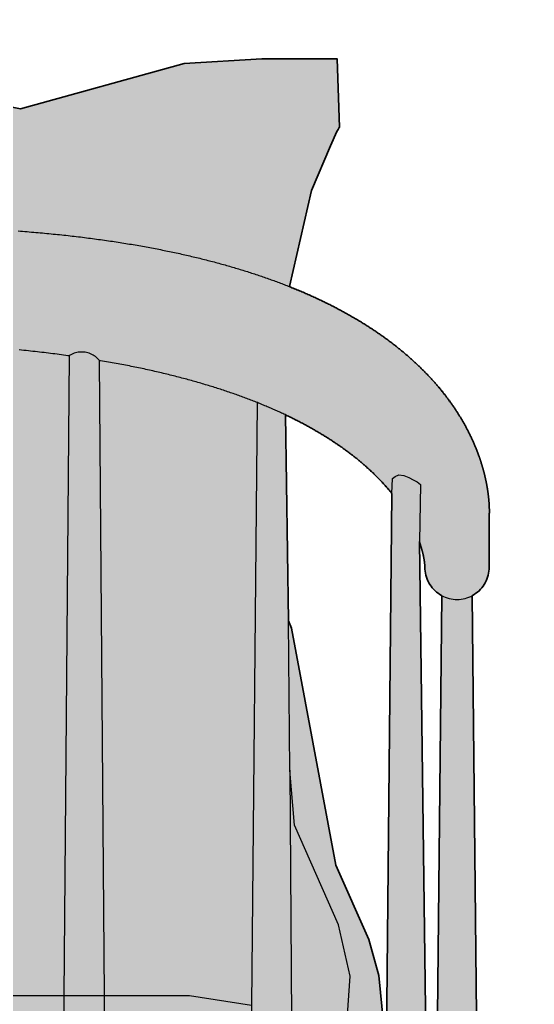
# Model space of a CAD drawing. Header units: millimetres. Extents: x 0 to 2215, y -1124 to 763.
# Drawn here: x 753.2 to 952.6, y -738 to -356.6 of the extents above; entities that cross this region are included whole.
import ezdxf

# ---------------------------------------------------------------- set-up
doc = ezdxf.new("R2010")
doc.units = ezdxf.units.MM
doc.layers.add('Blocks', color=7, linetype='Continuous')
doc.layers.add('Blocks$Fill', color=7, linetype='Continuous', true_color=0xffffff)
doc.layers.add('Blocks$Inner', color=7, linetype='Continuous', lineweight=25, true_color=0x007f00)
doc.layers.add('Blocks$Outline', color=7, linetype='Continuous', lineweight=35, true_color=0xff3f3f)

# ---------------------------------------------------------------- blocks, each defined once
blk = doc.blocks.new('Fly SC1 Sofa Back')
at = {"layer": 'Blocks$Fill'}
h = blk.add_hatch(color=256, dxfattribs=at)
h.paths.add_polyline_path([(877.12, 721.12), (876.15, 747.62), (846.97, 747.62), (816.94, 745.8), (753.54, 728.21), (698.24, 739.38), (617.11, 747.9), (541.28, 740.91), (516.28, 744.13), (460.7, 743.29), (440.45, 739.52), (418.11, 730.58), (396.04, 739.8), (372.58, 740.22), (334.88, 741.05), (276.64, 747.62), (222.76, 759.9), (162.08, 762.77), (161.24, 734.56), (172.79, 712.27), (176.02, 668.36), (170.34, 670.19), (150.59, 671.17), (130.65, 670.38), (130.1, 649.4), (134.81, 636.87), (134.5, 636.63), (131.02, 633.82), (128.03, 631.22), (125.22, 628.62), (122.59, 626.01), (120.14, 623.41), (117.85, 620.81), (115.72, 618.22), (113.75, 615.65), (111.93, 613.1), (110.26, 610.57), (108.72, 608.08), (107.31, 605.62), (106.03, 603.21), (104.87, 600.84), (103.73, 598.31), (102.73, 595.85), (101.84, 593.47), (101.01, 590.98), (100.3, 588.59), (99.67, 586.14), (99.15, 583.83), (98.75, 581.68), (98.42, 579.54), (98.17, 577.48), (98.01, 575.66), (97.92, 573.91), (97.89, 572.45), (97.91, 571.39), (97.94, 570.73), (97.94, 570.71), (97.94, 570.69), (97.95, 570.6), (97.95, 550.67), (97.97, 549.88), (98.05, 549.1), (98.17, 548.33), (98.34, 547.57), (98.56, 546.82), (98.82, 546.08), (99.13, 545.36), (99.49, 544.66), (99.89, 543.99), (100.33, 543.34), (100.81, 542.72), (101.33, 542.14), (101.88, 541.58), (102.47, 541.07), (103.08, 540.59), (103.73, 540.15), (104.41, 539.75), (104.49, 539.7), (101.44, 239.23), (80.51, 239.23), (80.48, 239.23), (80.5, 238.35), (80.53, 237.45), (80.6, 236.55), (80.69, 235.65), (80.8, 234.74), (80.94, 233.82), (81.12, 232.9), (81.32, 231.98), (81.54, 231.05), (81.8, 230.12), (82.09, 229.19), (82.41, 228.26), (82.76, 227.33), (83.13, 226.4), (83.54, 225.48), (83.98, 224.56), (84.45, 223.64), (84.95, 222.73), (85.49, 221.82), (86.05, 220.92), (86.64, 220.03), (87.27, 219.15), (87.92, 218.28), (88.61, 217.42), (89.32, 216.57), (90.06, 215.73), (90.83, 214.91), (92.45, 213.31), (93.3, 212.54), (94.18, 211.78), (95.08, 211.04), (96, 210.32), (96.95, 209.62), (97.92, 208.94), (98.91, 208.28), (99.91, 207.64), (100.94, 207.03), (101.99, 206.43), (103.05, 205.86), (104.12, 205.32), (105.21, 204.79), (106.31, 204.29), (107.43, 203.82), (108.55, 203.37), (109.68, 202.94), (110.82, 202.54), (111.97, 202.17), (113.12, 201.81), (114.28, 201.49), (115.44, 201.18), (116.6, 200.91), (117.76, 200.65), (118.93, 200.42), (120.09, 200.21), (121.25, 200.03), (122.4, 199.87), (123.55, 199.74), (124.7, 199.62), (125.84, 199.53), (126.97, 199.46), (128.09, 199.41), (129.21, 199.38), (130.31, 199.37), (157.7, 199.37), (169.5, 2.68), (169.52, 2.58), (169.53, 2.47), (169.55, 2.37), (169.57, 2.27), (169.6, 2.17), (169.63, 2.07), (169.66, 1.98), (169.7, 1.88), (169.74, 1.78), (169.78, 1.69), (169.83, 1.6), (169.88, 1.51), (169.93, 1.42), (169.99, 1.33), (170.04, 1.25), (170.11, 1.16), (170.17, 1.08), (170.24, 1), (170.31, 0.93), (170.38, 0.85), (170.45, 0.78), (170.53, 0.71), (170.61, 0.65), (170.69, 0.58), (170.77, 0.52), (170.86, 0.47), (170.95, 0.41), (171.04, 0.36), (171.13, 0.31), (171.22, 0.27), (171.32, 0.23), (171.41, 0.19), (171.51, 0.15), (171.61, 0.12), (171.71, 0.09), (171.81, 0.07), (171.91, 0.04), (172.01, 0.03), (172.11, 0.01), (172.21, 0), (172.32, -0.01), (172.42, -0.01), (172.52, -0.01), (172.63, -0.01), (172.73, 0), (182.62, 0), (190.89, 0), (192.52, 0), (192.62, -0.01), (192.72, -0.01), (192.83, -0.01), (192.93, -0.01), (193.03, 0), (193.13, 0.01), (193.24, 0.03), (193.34, 0.04), (193.44, 0.07), (193.54, 0.09), (193.64, 0.12), (193.74, 0.15), (193.83, 0.19), (193.93, 0.23), (194.02, 0.27), (194.12, 0.31), (194.21, 0.36), (194.3, 0.41), (194.39, 0.47), (194.47, 0.52), (194.56, 0.58), (194.64, 0.65), (194.72, 0.71), (194.79, 0.78), (194.87, 0.85), (194.94, 0.93), (195.01, 1), (195.08, 1.08), (195.14, 1.16), (195.2, 1.25), (195.26, 1.33), (195.32, 1.42), (195.37, 1.51), (195.42, 1.6), (195.46, 1.69), (195.51, 1.78), (195.55, 1.88), (195.58, 1.98), (195.62, 2.07), (195.65, 2.17), (195.67, 2.27), (195.69, 2.37), (195.71, 2.47), (195.73, 2.58), (195.74, 2.68), (195.75, 2.78), (195.75, 2.88), (207.54, 199.37), (230.2, 199.37), (241.99, 2.78), (242, 2.68), (242.01, 2.58), (242.03, 2.47), (242.04, 2.37), (242.07, 2.27), (242.09, 2.17), (242.12, 2.07), (242.16, 1.98), (242.19, 1.88), (242.23, 1.78), (242.28, 1.69), (242.32, 1.6), (242.37, 1.51), (242.42, 1.42), (242.48, 1.33), (242.54, 1.25), (242.6, 1.16), (242.66, 1.08), (242.73, 1), (242.8, 0.93), (242.87, 0.85), (242.95, 0.78), (243.02, 0.71), (243.1, 0.65), (243.18, 0.58), (243.27, 0.52), (243.35, 0.47), (243.44, 0.41), (243.53, 0.36), (243.62, 0.31), (243.71, 0.27), (243.81, 0.23), (243.9, 0.19), (244, 0.15), (244.1, 0.12), (244.2, 0.09), (244.3, 0.07), (244.4, 0.04), (244.5, 0.03), (244.6, 0.01), (244.71, 0), (244.81, -0.01), (244.91, -0.01), (245.02, -0.01), (245.12, -0.01), (245.22, 0), (255.12, 0), (263.38, 0), (265.01, 0), (265.11, -0.01), (265.22, -0.01), (265.32, -0.01), (265.42, -0.01), (265.52, 0), (265.63, 0.01), (265.73, 0.03), (265.83, 0.04), (265.93, 0.07), (266.03, 0.09), (266.13, 0.12), (266.23, 0.15), (266.33, 0.19), (266.42, 0.23), (266.52, 0.27), (266.61, 0.31), (266.7, 0.36), (266.79, 0.41), (266.88, 0.47), (266.96, 0.52), (267.05, 0.58), (267.13, 0.65), (267.21, 0.71), (267.29, 0.78), (267.36, 0.85), (267.43, 0.93), (267.5, 1), (267.57, 1.08), (267.63, 1.16), (267.7, 1.25), (267.75, 1.33), (267.81, 1.42), (267.86, 1.51), (267.91, 1.6), (267.96, 1.69), (268, 1.78), (268.04, 1.88), (268.08, 1.98), (268.11, 2.07), (268.14, 2.17), (268.16, 2.27), (268.19, 2.37), (268.21, 2.47), (268.22, 2.58), (268.23, 2.68), (268.24, 2.78), (280.04, 199.37), (752.99, 199.37), (764.79, 2.68), (764.8, 2.58), (764.82, 2.47), (764.84, 2.37), (764.86, 2.27), (764.89, 2.17), (764.92, 2.07), (764.95, 1.98), (764.99, 1.88), (765.03, 1.78), (765.07, 1.69), (765.11, 1.6), (765.16, 1.51), (765.22, 1.42), (765.27, 1.33), (765.33, 1.25), (765.39, 1.16), (765.46, 1.08), (765.52, 1), (765.59, 0.93), (765.66, 0.85), (765.74, 0.78), (765.82, 0.71), (765.89, 0.65), (765.98, 0.58), (766.06, 0.52), (766.15, 0.47), (766.23, 0.41), (766.32, 0.36), (766.41, 0.31), (766.51, 0.27), (766.6, 0.23), (766.7, 0.19), (766.79, 0.15), (766.89, 0.12), (766.99, 0.09), (767.09, 0.07), (767.19, 0.04), (767.3, 0.03), (767.4, 0.01), (767.5, 0), (767.6, -0.01), (767.71, -0.01), (767.81, -0.01), (767.91, -0.01), (768.02, 0), (777.91, 0), (786.17, 0), (787.8, 0), (787.91, -0.01), (788.01, -0.01), (788.11, -0.01), (788.22, -0.01), (788.32, 0), (788.42, 0.01), (788.52, 0.03), (788.62, 0.04), (788.73, 0.07), (788.83, 0.09), (788.92, 0.12), (789.02, 0.15), (789.12, 0.19), (789.22, 0.23), (789.31, 0.27), (789.4, 0.31), (789.49, 0.36), (789.58, 0.41), (789.67, 0.47), (789.76, 0.52), (789.84, 0.58), (789.92, 0.65), (790, 0.71), (790.08, 0.78), (790.15, 0.85), (790.23, 0.93), (790.3, 1), (790.36, 1.08), (790.43, 1.16), (790.49, 1.25), (790.55, 1.33), (790.6, 1.42), (790.65, 1.51), (790.7, 1.6), (790.75, 1.69), (790.79, 1.78), (790.83, 1.88), (790.87, 1.98), (790.9, 2.07), (790.93, 2.17), (790.96, 2.27), (790.98, 2.37), (791, 2.47), (791.02, 2.58), (791.03, 2.68), (791.04, 2.78), (802.83, 199.37), (826.4, 199.37), (838.2, 2.68), (838.22, 2.58), (838.23, 2.47), (838.25, 2.37), (838.27, 2.27), (838.3, 2.17), (838.33, 2.07), (838.36, 1.98), (838.4, 1.88), (838.44, 1.78), (838.48, 1.69), (838.53, 1.6), (838.58, 1.51), (838.63, 1.42), (838.68, 1.33), (838.74, 1.25), (838.8, 1.16), (838.87, 1.08), (838.94, 1), (839.01, 0.93), (839.08, 0.85), (839.15, 0.78), (839.23, 0.71), (839.31, 0.65), (839.39, 0.58), (839.47, 0.52), (839.56, 0.47), (839.65, 0.41), (839.74, 0.36), (839.83, 0.31), (839.92, 0.27), (840.02, 0.23), (840.11, 0.19), (840.21, 0.15), (840.31, 0.12), (840.41, 0.09), (840.51, 0.07), (840.61, 0.04), (840.71, 0.03), (840.81, 0.01), (840.91, 0), (841.02, -0.01), (841.12, -0.01), (841.22, -0.01), (841.33, -0.01), (841.43, 0), (843.06, 0), (859.59, 0), (861.22, 0), (861.32, -0.01), (861.42, -0.01), (861.53, -0.01), (861.63, -0.01), (861.73, 0), (861.83, 0.01), (861.94, 0.03), (862.04, 0.04), (862.14, 0.07), (862.24, 0.09), (862.34, 0.12), (862.44, 0.15), (862.53, 0.19), (862.63, 0.23), (862.72, 0.27), (862.82, 0.31), (862.91, 0.36), (863, 0.41), (863.08, 0.47), (863.17, 0.52), (863.25, 0.58), (863.34, 0.65), (863.42, 0.71), (863.49, 0.78), (863.57, 0.85), (863.64, 0.93), (863.71, 1), (863.78, 1.08), (863.84, 1.16), (863.9, 1.25), (863.96, 1.33), (864.02, 1.42), (864.07, 1.51), (864.12, 1.6), (864.16, 1.69), (864.21, 1.78), (864.25, 1.88), (864.28, 1.98), (864.31, 2.07), (864.34, 2.17), (864.37, 2.27), (864.39, 2.37), (864.41, 2.47), (864.43, 2.58), (864.44, 2.68), (864.45, 2.78), (864.45, 2.88), (876.24, 199.37), (904.94, 199.41), (906.07, 199.46), (907.2, 199.53), (908.34, 199.62), (909.48, 199.74), (910.64, 199.87), (911.79, 200.03), (912.95, 200.21), (914.11, 200.42), (915.27, 200.65), (916.43, 200.91), (917.6, 201.18), (918.76, 201.49), (919.91, 201.81), (921.07, 202.17), (922.21, 202.54), (923.35, 202.94), (924.49, 203.37), (925.61, 203.82), (926.72, 204.29), (927.83, 204.79), (928.91, 205.32), (929.99, 205.86), (931.05, 206.43), (932.1, 207.03), (933.12, 207.64), (934.13, 208.28), (935.12, 208.94), (936.09, 209.62), (937.03, 210.32), (937.96, 211.04), (938.86, 211.78), (939.73, 212.54), (940.58, 213.31), (941.41, 214.1), (942.21, 214.91), (942.98, 215.73), (943.72, 216.57), (944.43, 217.42), (945.11, 218.28), (945.77, 219.15), (946.39, 220.03), (946.99, 220.92), (947.55, 221.82), (948.08, 222.73), (948.58, 223.64), (949.05, 224.56), (949.49, 225.48), (949.9, 226.4), (950.28, 227.33), (950.63, 228.26), (950.95, 229.19), (951.23, 230.12), (951.49, 231.05), (951.72, 231.98), (951.92, 232.9), (952.09, 233.82), (952.24, 234.74), (952.35, 235.65), (952.44, 236.55), (952.5, 237.45), (952.54, 238.35), (952.55, 239.23), (931.6, 239.23), (928.54, 539.7), (928.63, 539.75), (929.31, 540.15), (929.95, 540.59), (930.57, 541.07), (931.16, 541.58), (931.71, 542.14), (932.23, 542.72), (932.71, 543.34), (933.15, 543.99), (933.55, 544.66), (933.9, 545.36), (934.21, 546.08), (934.48, 546.82), (934.7, 547.57), (934.87, 548.33), (934.99, 549.1), (935.06, 549.88), (935.09, 550.67), (935.09, 570.61), (935.11, 570.97), (935.14, 571.68), (935.14, 572.94), (935.1, 574.37), (935, 576.09), (934.83, 577.85), (934.56, 579.95), (934.21, 582.13), (933.78, 584.32), (933.24, 586.66), (932.58, 589.13), (931.91, 591.36), (931.06, 593.86), (930.15, 596.26), (929.12, 598.73), (927.97, 601.26), (926.67, 603.86), (925.36, 606.29), (923.91, 608.76), (922.34, 611.26), (920.62, 613.79), (918.76, 616.35), (916.75, 618.92), (914.58, 621.52), (912.25, 624.12), (909.74, 626.72), (907.07, 629.33), (904.21, 631.93), (901.17, 634.52), (897.93, 637.1), (894.5, 639.65), (890.86, 642.18), (886.65, 644.91), (882.18, 647.59), (877.45, 650.23), (872.02, 653.02), (866.25, 655.73), (860.15, 658.37), (857.71, 659.36), (866.24, 696.65), (873.65, 713.92), (876.12, 719.4), (876.53, 720.22), (876.84, 720.79), (876.9, 720.89), (876.96, 720.98), (877, 721.04), (877.02, 721.07), (877.03, 721.08), (877.04, 721.09), (877.05, 721.1), (877.05, 721.1), (877.05, 721.1), (877.05, 721.1), (877.06, 721.1), (877.06, 721.1), (877.06, 721.1), (877.06, 721.1), (877.06, 721.1), (877.06, 721.1), (877.06, 721.11), (877.06, 721.11), (877.06, 721.11), (877.07, 721.11), (877.07, 721.11), (877.07, 721.11), (877.07, 721.11), (877.07, 721.11), (877.07, 721.11), (877.07, 721.11), (877.08, 721.11), (877.08, 721.11), (877.08, 721.12), (877.08, 721.12), (877.08, 721.12), (877.08, 721.12), (877.08, 721.12), (877.08, 721.12), (877.09, 721.12), (877.09, 721.12), (877.09, 721.12), (877.09, 721.12), (877.09, 721.12), (877.09, 721.12), (877.09, 721.12), (877.09, 721.12), (877.09, 721.12), (877.1, 721.12), (877.1, 721.12), (877.1, 721.12), (877.1, 721.12), (877.1, 721.12), (877.1, 721.12), (877.1, 721.12), (877.1, 721.12), (877.1, 721.12), (877.1, 721.12), (877.1, 721.12), (877.1, 721.12), (877.11, 721.12), (877.11, 721.12), (877.11, 721.12), (877.11, 721.12), (877.11, 721.12)], flags=0)
h.paths.add_polyline_path([(894.25, 239.23), (859.31, 239.23), (859.47, 241.59), (879.74, 248.41), (894.37, 263.21)], flags=0)
h.paths.add_polyline_path([(910.17, 550.68), (910.17, 550.68), (910.17, 550.67), (910.2, 549.88), (910.27, 549.1), (910.39, 548.33), (910.56, 547.57), (910.78, 546.82), (911.05, 546.08), (911.36, 545.36), (911.71, 544.66), (912.11, 543.99), (912.55, 543.34), (913.03, 542.72), (913.55, 542.14), (914.1, 541.58), (914.69, 541.07), (915.31, 540.59), (915.96, 540.15), (916.63, 539.75), (916.72, 539.7), (913.66, 239.23), (912.18, 239.23), (908.04, 560.6), (908.52, 559.15), (908.98, 557.58), (909.32, 556.26), (909.59, 555.06), (909.8, 553.99), (909.96, 552.99), (910.07, 552.09), (910.14, 551.4), (910.16, 550.99), (910.17, 550.76), (910.17, 550.74), (910.17, 550.73), (910.17, 550.7)], flags=0)
h.paths.add_polyline_path([(857.3, 529.95), (856.12, 609.72), (861.49, 607.06), (866.22, 604.5), (870.28, 602.13), (874.09, 599.74), (877.64, 597.34), (880.95, 594.92), (883.76, 592.73), (886.38, 590.53), (888.83, 588.35), (891.1, 586.18), (893.2, 584.03), (895.14, 581.9), (896.93, 579.8), (897.27, 579.39), (897.41, 579.23), (895.22, 354.96), (880.11, 369.51), (879.98, 373.56), (891.73, 372.65), (894.11, 374.05), (892.29, 392.48), (888.52, 406.45), (875.67, 435.22), (863.8, 498.75), (858.49, 527.1)], flags=0)
h.paths.add_polyline_path([(116.32, 539.7), (116.41, 539.75), (117.08, 540.15), (117.73, 540.59), (118.35, 541.07), (118.93, 541.58), (119.49, 542.14), (120.01, 542.72), (120.48, 543.34), (120.92, 543.99), (121.32, 544.66), (121.68, 545.36), (121.99, 546.08), (122.25, 546.82), (122.47, 547.57), (122.64, 548.33), (122.77, 549.1), (122.84, 549.88), (122.86, 550.67), (122.86, 550.68), (122.86, 550.71), (122.86, 550.73), (122.86, 550.74), (122.88, 551.05), (122.92, 551.59), (123, 552.34), (123.14, 553.39), (123.33, 554.46), (123.58, 555.7), (123.92, 557.09), (124.31, 558.48), (124.79, 559.99), (124.93, 560.42), (125, 560.57), (120.85, 239.23), (119.38, 239.23)], flags=0)
h.paths.add_polyline_path([(140.46, 584.67), (140.82, 583.01), (148.82, 565.24), (145.66, 553.19), (146.41, 514.91), (141.79, 439.22), (137.16, 425.81), (135.66, 579.34), (135.94, 579.59), (136.11, 579.8), (137.9, 581.9), (139.84, 584.03), (140.25, 584.46)], flags=0)
h.paths.add_polyline_path([(138.52, 259.53), (149.77, 248.24), (173.87, 240.94), (173.72, 239.23), (138.79, 239.23)], flags=0)
at = {"layer": 'Blocks$Inner'}
for p, q in [((845.16, 614.48), (842.99, 381.01)), ((913.66, 239.23), (916.72, 539.7)), ((931.6, 239.23), (928.54, 539.7))]:
    blk.add_line(p, q, dxfattribs=at)
for points in [[(541.28, 740.91), (617.11, 747.9), (698.24, 739.38), (753.54, 728.21), (816.94, 745.8), (846.97, 747.62), (876.15, 747.62), (877.13, 721.1)], [(877.04, 721.09), (877.02, 721.07), (877, 721.04), (876.96, 720.98), (876.9, 720.89), (876.84, 720.79), (876.53, 720.22), (876.12, 719.4), (873.65, 713.92), (866.24, 696.65), (857.71, 659.36)], [(752.6, 680.93), (753.47, 680.86), (754.34, 680.79), (755.2, 680.73), (756.06, 680.66), (756.92, 680.59), (757.78, 680.52), (758.64, 680.45), (759.49, 680.37), (760.34, 680.3), (761.18, 680.22), (762.03, 680.15), (762.87, 680.07), (763.7, 679.99), (764.54, 679.91), (765.37, 679.83), (766.2, 679.75), (767.03, 679.67), (767.85, 679.58), (768.68, 679.5), (769.5, 679.41), (770.31, 679.32), (771.13, 679.24), (771.94, 679.15), (772.74, 679.06), (773.55, 678.96), (774.35, 678.87), (775.15, 678.78), (775.95, 678.68), (776.75, 678.59), (777.54, 678.49), (778.33, 678.39), (779.12, 678.3), (779.9, 678.2), (780.68, 678.09), (781.46, 677.99), (782.24, 677.89), (783.01, 677.79), (783.78, 677.68), (784.55, 677.58), (785.32, 677.47), (786.08, 677.36), (786.84, 677.25), (787.6, 677.14), (788.36, 677.03), (789.11, 676.92), (789.86, 676.81), (790.61, 676.69), (791.36, 676.58), (792.1, 676.46), (792.84, 676.35), (793.58, 676.23), (794.31, 676.11), (795.04, 675.99), (795.78, 675.87), (796.5, 675.75), (797.23, 675.63), (797.95, 675.51), (798.67, 675.38), (799.39, 675.26), (800.1, 675.13), (800.82, 675.01), (801.53, 674.88), (802.23, 674.75), (802.94, 674.62), (803.64, 674.49), (804.34, 674.36), (805.04, 674.23), (805.73, 674.09), (806.43, 673.96), (807.12, 673.82), (807.8, 673.69), (808.49, 673.55), (809.17, 673.42), (809.85, 673.28), (810.53, 673.14), (811.21, 673), (811.88, 672.86), (812.55, 672.72), (813.22, 672.57), (813.88, 672.43), (814.55, 672.29), (815.21, 672.14), (815.87, 671.99), (816.52, 671.85), (817.18, 671.7), (817.83, 671.55), (818.48, 671.4), (819.12, 671.25), (819.77, 671.1), (820.41, 670.95), (821.05, 670.8), (821.68, 670.64), (822.32, 670.49), (822.95, 670.34), (823.58, 670.18), (824.21, 670.02), (824.83, 669.87), (825.46, 669.71), (826.08, 669.55), (826.69, 669.39), (827.31, 669.23), (827.92, 669.07), (828.54, 668.91), (829.14, 668.75), (829.75, 668.58), (830.35, 668.42), (830.96, 668.25), (831.56, 668.09), (832.15, 667.92), (832.75, 667.76), (833.34, 667.59), (833.93, 667.42), (834.52, 667.25), (835.11, 667.08), (835.69, 666.91), (836.27, 666.74), (836.85, 666.57), (837.43, 666.4), (838, 666.22), (838.57, 666.05), (839.14, 665.87), (839.71, 665.7), (840.28, 665.52), (840.84, 665.35), (841.4, 665.17), (841.96, 664.99), (842.52, 664.81), (843.07, 664.63), (843.62, 664.45), (844.17, 664.27), (844.72, 664.09), (845.27, 663.91), (845.81, 663.73), (846.35, 663.54), (846.89, 663.36), (847.43, 663.17), (847.96, 662.99), (848.49, 662.8), (849.02, 662.62), (849.55, 662.43), (850.08, 662.24), (850.6, 662.05), (851.12, 661.86), (851.64, 661.68), (852.16, 661.49), (852.68, 661.29), (853.19, 661.1), (853.7, 660.91), (854.21, 660.72), (854.72, 660.53), (855.22, 660.33), (855.72, 660.14), (856.22, 659.94), (856.72, 659.75), (857.22, 659.55), (857.71, 659.36), (858.2, 659.16), (858.69, 658.96), (859.18, 658.76), (859.67, 658.57), (860.15, 658.37), (860.63, 658.17), (861.11, 657.97), (861.59, 657.77), (862.07, 657.57), (862.54, 657.36), (863.01, 657.16), (863.48, 656.96), (863.95, 656.76), (864.41, 656.55), (864.88, 656.35), (865.34, 656.14), (865.8, 655.94), (866.25, 655.73), (866.71, 655.53), (867.16, 655.32), (867.61, 655.11), (868.06, 654.9), (868.51, 654.7), (868.96, 654.49), (869.4, 654.28), (869.84, 654.07), (870.28, 653.86), (870.72, 653.65), (871.15, 653.44), (871.59, 653.23), (872.02, 653.02), (872.45, 652.8), (872.87, 652.59), (873.3, 652.38), (873.72, 652.16), (874.15, 651.95), (874.57, 651.74), (874.98, 651.52), (875.4, 651.31), (875.81, 651.09), (876.23, 650.88), (876.64, 650.66), (877.04, 650.44), (877.45, 650.23), (877.86, 650.01), (878.26, 649.79), (878.66, 649.57), (879.06, 649.35), (879.46, 649.13), (879.85, 648.91), (880.24, 648.7), (880.64, 648.48), (881.02, 648.25), (881.41, 648.03), (881.8, 647.81), (882.18, 647.59), (882.56, 647.37), (882.95, 647.15), (883.32, 646.93), (883.7, 646.7), (884.08, 646.48), (884.45, 646.26), (884.82, 646.03), (885.19, 645.81), (885.56, 645.58), (885.92, 645.36), (886.29, 645.13), (886.65, 644.91), (887.01, 644.68), (887.37, 644.46), (887.72, 644.23), (888.08, 644), (888.43, 643.78), (888.78, 643.55), (889.13, 643.32), (889.48, 643.1), (889.83, 642.87), (890.17, 642.64), (890.52, 642.41), (890.86, 642.18), (891.2, 641.95), (891.53, 641.73), (891.87, 641.5), (892.2, 641.27), (892.54, 641.04), (892.87, 640.81), (893.2, 640.58), (893.52, 640.35), (893.85, 640.12), (894.17, 639.88), (894.5, 639.65), (894.82, 639.42), (895.14, 639.19), (895.45, 638.96), (895.77, 638.73), (896.08, 638.49), (896.39, 638.26), (896.7, 638.03), (897.01, 637.8), (897.32, 637.56), (897.63, 637.33), (897.93, 637.1), (898.23, 636.86), (898.53, 636.63), (898.83, 636.4), (899.13, 636.16), (899.43, 635.93), (899.72, 635.7), (900.01, 635.46), (900.3, 635.23), (900.59, 634.99), (900.88, 634.76), (901.17, 634.52), (901.45, 634.29), (901.73, 634.05), (902.02, 633.82), (902.3, 633.58), (902.57, 633.35), (902.85, 633.11), (903.13, 632.88), (903.4, 632.64), (903.67, 632.4), (903.94, 632.17), (904.21, 631.93), (904.48, 631.7), (904.74, 631.46), (905.01, 631.22), (905.27, 630.99), (905.53, 630.75), (905.79, 630.51), (906.05, 630.28), (906.31, 630.04), (906.56, 629.8), (906.82, 629.57), (907.07, 629.33), (907.32, 629.09), (907.57, 628.86), (907.81, 628.62), (908.06, 628.38), (908.31, 628.15), (908.55, 627.91), (908.79, 627.67), (909.03, 627.44), (909.27, 627.2), (909.51, 626.96), (909.74, 626.72), (909.98, 626.49), (910.21, 626.25), (910.44, 626.01), (910.67, 625.78), (910.9, 625.54), (911.13, 625.3), (911.36, 625.07), (911.58, 624.83), (911.8, 624.59), (912.03, 624.35), (912.25, 624.12), (912.46, 623.88), (912.68, 623.64), (912.9, 623.41), (913.11, 623.17), (913.33, 622.93), (913.54, 622.7), (913.75, 622.46), (913.96, 622.22), (914.17, 621.99), (914.37, 621.75), (914.58, 621.52), (914.78, 621.28), (914.98, 621.04), (915.19, 620.81), (915.39, 620.57), (915.58, 620.34), (915.78, 620.1), (915.98, 619.87), (916.17, 619.63), (916.37, 619.39), (916.56, 619.16), (916.75, 618.92), (916.94, 618.69), (917.13, 618.45), (917.31, 618.22), (917.5, 617.99), (917.68, 617.75), (917.86, 617.52), (918.05, 617.28), (918.23, 617.05), (918.41, 616.81), (918.58, 616.58), (918.76, 616.35), (918.94, 616.11), (919.11, 615.88), (919.28, 615.65), (919.45, 615.42), (919.62, 615.18), (919.79, 614.95), (919.96, 614.72), (920.13, 614.49), (920.29, 614.25), (920.46, 614.02), (920.62, 613.79), (920.78, 613.56), (920.94, 613.33), (921.1, 613.1), (921.26, 612.87), (921.42, 612.64), (921.58, 612.41), (921.73, 612.18), (921.88, 611.95), (922.04, 611.72), (922.19, 611.49), (922.34, 611.26), (922.49, 611.03), (922.63, 610.8), (922.78, 610.57), (922.93, 610.34), (923.07, 610.12), (923.21, 609.89), (923.36, 609.66), (923.5, 609.44), (923.64, 609.21), (923.78, 608.98), (923.91, 608.76), (924.05, 608.53), (924.19, 608.3), (924.32, 608.08), (924.45, 607.85), (924.59, 607.63), (924.72, 607.41), (924.85, 607.18), (924.98, 606.96), (925.1, 606.73), (925.23, 606.51), (925.36, 606.29), (925.48, 606.07), (925.6, 605.84), (925.73, 605.62), (925.85, 605.4), (925.97, 605.18), (926.09, 604.96), (926.21, 604.74), (926.32, 604.52), (926.44, 604.3), (926.56, 604.08), (926.67, 603.86), (926.78, 603.64), (926.9, 603.42), (927.01, 603.21), (927.12, 602.99), (927.23, 602.77), (927.34, 602.56), (927.44, 602.34), (927.55, 602.12), (927.65, 601.91), (927.76, 601.69), (927.86, 601.48), (927.97, 601.26), (928.07, 601.05), (928.17, 600.84), (928.27, 600.63), (928.37, 600.41), (928.46, 600.2), (928.56, 599.99), (928.66, 599.78), (928.75, 599.57), (928.85, 599.36), (928.94, 599.15), (929.03, 598.94), (929.12, 598.73), (929.21, 598.52), (929.3, 598.31), (929.39, 598.1), (929.48, 597.9), (929.57, 597.69), (929.65, 597.48), (929.74, 597.28), (929.82, 597.07), (929.91, 596.87), (929.99, 596.67), (930.07, 596.46), (930.15, 596.26), (930.23, 596.06), (930.31, 595.85), (930.39, 595.65), (930.47, 595.45), (930.54, 595.25), (930.62, 595.05), (930.69, 594.85), (930.77, 594.65), (930.84, 594.45), (930.91, 594.26), (930.98, 594.06), (931.06, 593.86), (931.13, 593.67), (931.19, 593.47), (931.26, 593.27), (931.33, 593.08), (931.4, 592.89), (931.46, 592.69), (931.53, 592.5), (931.59, 592.31), (931.66, 592.12), (931.72, 591.92), (931.78, 591.73), (931.85, 591.54), (931.91, 591.36), (931.97, 591.17), (932.03, 590.98), (932.08, 590.79), (932.14, 590.6), (932.2, 590.42), (932.26, 590.23), (932.31, 590.05), (932.37, 589.86), (932.42, 589.68), (932.48, 589.5), (932.53, 589.31), (932.58, 589.13), (932.63, 588.95), (932.68, 588.77), (932.73, 588.59), (932.78, 588.41), (932.83, 588.23), (932.88, 588.05), (932.93, 587.88), (932.98, 587.7), (933.02, 587.52), (933.07, 587.35), (933.11, 587.17), (933.16, 587), (933.2, 586.83), (933.24, 586.66), (933.29, 586.48), (933.33, 586.31), (933.37, 586.14), (933.41, 585.97), (933.45, 585.8), (933.49, 585.64), (933.53, 585.47), (933.57, 585.3), (933.6, 585.14), (933.64, 584.97), (933.68, 584.81), (933.71, 584.64), (933.75, 584.48), (933.78, 584.32), (933.82, 584.15), (933.85, 583.99), (933.88, 583.83), (933.92, 583.67), (933.95, 583.52), (933.98, 583.36), (934.01, 583.2), (934.04, 583.05), (934.07, 582.89), (934.1, 582.74), (934.13, 582.58), (934.16, 582.43), (934.19, 582.28), (934.21, 582.13), (934.24, 581.97), (934.27, 581.82), (934.29, 581.68), (934.32, 581.53), (934.34, 581.38), (934.37, 581.23), (934.39, 581.09), (934.41, 580.94), (934.44, 580.8), (934.46, 580.66), (934.48, 580.51), (934.5, 580.37), (934.52, 580.23), (934.54, 580.09), (934.56, 579.95), (934.58, 579.81), (934.6, 579.68), (934.62, 579.54), (934.64, 579.41), (934.66, 579.27), (934.68, 579.14), (934.69, 579), (934.71, 578.87), (934.73, 578.74), (934.74, 578.61), (934.76, 578.48), (934.77, 578.35), (934.79, 578.23), (934.8, 578.1), (934.82, 577.97), (934.83, 577.85), (934.84, 577.73), (934.86, 577.6), (934.87, 577.48), (934.88, 577.36), (934.89, 577.24), (934.91, 577.12), (934.92, 577), (934.93, 576.88), (934.94, 576.77), (934.95, 576.65), (934.96, 576.54), (934.97, 576.43), (934.98, 576.31), (934.99, 576.2), (935, 576.09), (935, 575.98), (935.01, 575.87), (935.02, 575.77), (935.03, 575.66), (935.03, 575.55), (935.04, 575.45), (935.05, 575.35), (935.05, 575.24), (935.06, 575.14), (935.07, 575.04), (935.07, 574.94), (935.08, 574.84), (935.08, 574.75), (935.09, 574.65), (935.09, 574.55), (935.1, 574.46), (935.1, 574.37), (935.1, 574.27), (935.11, 574.18), (935.11, 574.09), (935.12, 574), (935.12, 573.91), (935.12, 573.83), (935.12, 573.74), (935.13, 573.66), (935.13, 573.57), (935.13, 573.49), (935.13, 573.41), (935.14, 573.33), (935.14, 573.25), (935.14, 573.17), (935.14, 573.09), (935.14, 573.02), (935.14, 572.94), (935.14, 572.87), (935.14, 572.8), (935.14, 572.72), (935.14, 572.65), (935.15, 572.58), (935.15, 572.51), (935.15, 572.45), (935.15, 572.38), (935.15, 572.32), (935.14, 572.25), (935.14, 572.19), (935.14, 572.13), (935.14, 572.07), (935.14, 572.01), (935.14, 571.95), (935.14, 571.89), (935.14, 571.84), (935.14, 571.78), (935.14, 571.73), (935.14, 571.68), (935.14, 571.63), (935.13, 571.58), (935.13, 571.53), (935.13, 571.48), (935.13, 571.43), (935.13, 571.39), (935.13, 571.35), (935.13, 571.3), (935.12, 571.26), (935.12, 571.22), (935.12, 571.18), (935.12, 571.14), (935.12, 571.11), (935.12, 571.07), (935.11, 571.04), (935.11, 571.01), (935.11, 570.97), (935.11, 570.94), (935.11, 570.91), (935.11, 570.89), (935.11, 570.86), (935.1, 570.83), (935.1, 570.81), (935.1, 570.79), (935.1, 570.77), (935.1, 570.75)], [(559.87, 637.86), (561.78, 390.04), (567.83, 388.14), (598.85, 384.92), (621.63, 384.89), (636.61, 384.82), (696.24, 384.82), (711.25, 384.78), (770.35, 384.78), (786.03, 384.82), (818.96, 384.74), (842.99, 381.01), (841.38, 239.23)], [(772.37, 632.54), (771.85, 632.62), (771.03, 632.73), (770.2, 632.84), (769.38, 632.95), (768.55, 633.06), (767.71, 633.17), (766.88, 633.28), (766.04, 633.39), (765.19, 633.49), (764.35, 633.6), (763.5, 633.7), (762.64, 633.8), (761.79, 633.9), (760.93, 634), (760.06, 634.1), (759.2, 634.2), (758.33, 634.3), (757.46, 634.4), (756.58, 634.49), (755.7, 634.58), (754.82, 634.68), (753.93, 634.77), (753.04, 634.86)], [(897.41, 579.23), (897.27, 579.39), (897.1, 579.59), (896.93, 579.8), (896.76, 580.01), (896.58, 580.22), (896.41, 580.43), (896.23, 580.64), (896.05, 580.85), (895.87, 581.06), (895.69, 581.27), (895.51, 581.48), (895.33, 581.69), (895.14, 581.9), (894.95, 582.11), (894.77, 582.33), (894.57, 582.54), (894.38, 582.75), (894.19, 582.96), (893.99, 583.18), (893.8, 583.39), (893.6, 583.6), (893.4, 583.82), (893.2, 584.03), (893, 584.24), (892.79, 584.46), (892.58, 584.67), (892.38, 584.89), (892.17, 585.1), (891.96, 585.32), (891.74, 585.53), (891.53, 585.75), (891.31, 585.96), (891.1, 586.18), (890.88, 586.4), (890.66, 586.61), (890.43, 586.83), (890.21, 587.05), (889.98, 587.26), (889.75, 587.48), (889.52, 587.7), (889.29, 587.92), (889.06, 588.13), (888.83, 588.35), (888.59, 588.57), (888.35, 588.79), (888.11, 589), (887.87, 589.22), (887.63, 589.44), (887.38, 589.66), (887.13, 589.88), (886.89, 590.1), (886.63, 590.32), (886.38, 590.53), (886.13, 590.75), (885.87, 590.97), (885.61, 591.19), (885.36, 591.41), (885.09, 591.63), (884.83, 591.85), (884.57, 592.07), (884.3, 592.29), (884.03, 592.51), (883.76, 592.73), (883.49, 592.95), (883.21, 593.17), (882.94, 593.39), (882.66, 593.6), (882.38, 593.82), (882.1, 594.04), (881.81, 594.26), (881.53, 594.48), (881.24, 594.7), (880.95, 594.92), (880.66, 595.14), (880.37, 595.36), (880.07, 595.58), (879.77, 595.8), (879.47, 596.02), (879.17, 596.24), (878.87, 596.46), (878.57, 596.68), (878.26, 596.9), (877.95, 597.12), (877.64, 597.34), (877.33, 597.56), (877.01, 597.77), (876.69, 597.99), (876.38, 598.21), (876.05, 598.43), (875.73, 598.65), (875.41, 598.87), (875.08, 599.09), (874.75, 599.31), (874.42, 599.52), (874.09, 599.74), (873.75, 599.96), (873.41, 600.18), (873.07, 600.4), (872.73, 600.61), (872.39, 600.83), (872.04, 601.05), (871.69, 601.27), (871.34, 601.48), (870.99, 601.7), (870.64, 601.92), (870.28, 602.13), (869.92, 602.35), (869.56, 602.57), (869.2, 602.78), (868.84, 603), (868.47, 603.21), (868.1, 603.43), (867.73, 603.65), (867.35, 603.86), (866.98, 604.07), (866.6, 604.29), (866.22, 604.5), (865.84, 604.72), (865.45, 604.93), (865.07, 605.15), (864.68, 605.36), (864.29, 605.57), (863.89, 605.79), (863.5, 606), (863.1, 606.21), (862.7, 606.42), (862.3, 606.63), (861.89, 606.85), (861.49, 607.06), (861.08, 607.27), (860.67, 607.48), (860.25, 607.69), (859.84, 607.9), (859.42, 608.11), (859, 608.32), (858.57, 608.53), (858.15, 608.74), (857.72, 608.95), (857.29, 609.15), (856.86, 609.36), (856.42, 609.57), (855.99, 609.78), (855.55, 609.98), (855.1, 610.19), (854.66, 610.4), (854.21, 610.6), (853.76, 610.81), (853.31, 611.01), (852.86, 611.22), (852.4, 611.42), (851.94, 611.63), (851.48, 611.83), (851.02, 612.03), (850.55, 612.24), (850.09, 612.44), (849.61, 612.64), (849.14, 612.84), (848.67, 613.04), (848.19, 613.24), (847.71, 613.44), (847.22, 613.64), (846.74, 613.84), (846.25, 614.04), (845.76, 614.24), (845.27, 614.44), (844.77, 614.63), (844.27, 614.83), (843.77, 615.03), (843.27, 615.22), (842.76, 615.42), (842.25, 615.61), (841.74, 615.81), (841.23, 616), (840.71, 616.2), (840.2, 616.39), (839.68, 616.58), (839.15, 616.77), (838.62, 616.97), (838.1, 617.16), (837.56, 617.35), (837.03, 617.54), (836.49, 617.73), (835.95, 617.91), (835.41, 618.1), (834.87, 618.29), (834.32, 618.48), (833.77, 618.66), (833.22, 618.85), (832.66, 619.04), (832.11, 619.22), (831.55, 619.4), (830.98, 619.59), (830.42, 619.77), (829.85, 619.95), (829.28, 620.13), (828.7, 620.32), (828.13, 620.5), (827.55, 620.68), (826.97, 620.86), (826.38, 621.03), (825.79, 621.21), (825.2, 621.39), (824.61, 621.57), (824.01, 621.74), (823.42, 621.92), (822.81, 622.09), (822.21, 622.27), (821.6, 622.44), (820.99, 622.61), (820.38, 622.79), (819.77, 622.96), (819.15, 623.13), (818.53, 623.3), (817.9, 623.47), (817.28, 623.64), (816.65, 623.8), (816.02, 623.97), (815.38, 624.14), (814.74, 624.3), (814.1, 624.47), (813.46, 624.63), (812.81, 624.8), (812.16, 624.96), (811.51, 625.12), (810.86, 625.28), (810.2, 625.44), (809.54, 625.6), (808.87, 625.76), (808.21, 625.92), (807.54, 626.08), (806.87, 626.23), (806.19, 626.39), (805.51, 626.54), (804.83, 626.7), (804.15, 626.85), (803.46, 627), (802.77, 627.16), (802.08, 627.31), (801.38, 627.46), (800.68, 627.61), (799.98, 627.75), (799.27, 627.9), (798.57, 628.05), (797.86, 628.19), (797.14, 628.34), (796.42, 628.48), (795.7, 628.63), (794.98, 628.77), (794.26, 628.91), (793.53, 629.05), (792.79, 629.19), (792.06, 629.33), (791.32, 629.47), (790.58, 629.61), (789.83, 629.74), (789.09, 629.88), (788.34, 630.01), (787.58, 630.15), (786.82, 630.28), (786.06, 630.41), (785.3, 630.54), (784.54, 630.67), (784.1, 630.74), (783.75, 631.16), (783.37, 631.55), (782.97, 631.92), (782.55, 632.26), (782.11, 632.58), (781.65, 632.86), (781.17, 633.12), (780.67, 633.35), (780.17, 633.55), (779.65, 633.71), (779.12, 633.84), (778.59, 633.94), (778.05, 634.01), (777.5, 634.04), (776.96, 634.04), (776.42, 634), (775.88, 633.93), (775.34, 633.83), (774.82, 633.7), (774.3, 633.53), (773.8, 633.33), (773.3, 633.1), (772.83, 632.83), (772.37, 632.54), (770.35, 384.78), (769.15, 239.23)], [(787.09, 239.23), (786.03, 384.82), (784.1, 630.74)], [(856.12, 609.72), (857.3, 529.95), (858.49, 527.1), (863.8, 498.75), (875.67, 435.22), (888.52, 406.45), (892.29, 392.48), (894.11, 374.05), (891.73, 372.65), (879.98, 373.56), (881.21, 392.21), (876.74, 412.18), (859.7, 450.72), (857.8, 472.03), (857.3, 529.95)], [(895.22, 354.96), (897.41, 579.23), (897.59, 585.04), (898.61, 585.82), (900.13, 586.42), (901.98, 586.23), (904, 585.44), (905.68, 584.53), (907.17, 583.76), (908.43, 582.78), (908.04, 560.6), (912.18, 239.23)], [(910.17, 550.72), (910.17, 550.69), (910.17, 550.67), (910.2, 549.88), (910.27, 549.1), (910.39, 548.33), (910.56, 547.57), (910.78, 546.82), (911.05, 546.08), (911.36, 545.36), (911.71, 544.66), (912.11, 543.99), (912.55, 543.34), (913.03, 542.72), (913.55, 542.14), (914.1, 541.58), (914.69, 541.07), (915.31, 540.59), (915.96, 540.15), (916.63, 539.75), (917.33, 539.39), (918.04, 539.08), (918.78, 538.82), (919.53, 538.6), (920.3, 538.43), (921.07, 538.31), (921.85, 538.23), (922.63, 538.21), (923.41, 538.23), (924.19, 538.31), (924.96, 538.43), (925.73, 538.6), (926.48, 538.82), (927.22, 539.08), (927.93, 539.39), (928.63, 539.75), (929.31, 540.15), (929.95, 540.59), (930.57, 541.07), (931.16, 541.58), (931.71, 542.14), (932.23, 542.72), (932.71, 543.34), (933.15, 543.99), (933.55, 544.66), (933.9, 545.36), (934.21, 546.08), (934.48, 546.82), (934.7, 547.57), (934.87, 548.33), (934.99, 549.1), (935.06, 549.88), (935.09, 550.67), (935.09, 570.61), (935.09, 570.64), (935.09, 570.66), (935.09, 570.69), (935.1, 570.73)], [(908.04, 560.6), (908.1, 560.42), (908.15, 560.27), (908.2, 560.13), (908.25, 559.99), (908.3, 559.85), (908.34, 559.71), (908.39, 559.57), (908.43, 559.43), (908.48, 559.29), (908.52, 559.15), (908.56, 559.02), (908.6, 558.88), (908.65, 558.75), (908.69, 558.61), (908.73, 558.48), (908.76, 558.35), (908.8, 558.22), (908.84, 558.09), (908.88, 557.96), (908.91, 557.83), (908.95, 557.7), (908.98, 557.58), (909.02, 557.45), (909.05, 557.33), (909.08, 557.21), (909.11, 557.09), (909.15, 556.96), (909.18, 556.84), (909.21, 556.72), (909.24, 556.61), (909.27, 556.49), (909.29, 556.37), (909.32, 556.26), (909.35, 556.14), (909.38, 556.03), (909.4, 555.92), (909.43, 555.81), (909.45, 555.7), (909.48, 555.59), (909.5, 555.48), (909.52, 555.38), (909.55, 555.27), (909.57, 555.17), (909.59, 555.06), (909.61, 554.96), (909.63, 554.86), (909.65, 554.76), (909.67, 554.66), (909.69, 554.56), (909.71, 554.46), (909.73, 554.37), (909.75, 554.27), (909.76, 554.18), (909.78, 554.09), (909.8, 553.99), (909.81, 553.9), (909.83, 553.82), (909.84, 553.73), (909.86, 553.64), (909.87, 553.55), (909.88, 553.47), (909.9, 553.39), (909.91, 553.3), (909.92, 553.22), (909.93, 553.14), (909.95, 553.06), (909.96, 552.99), (909.97, 552.91), (909.98, 552.83), (909.99, 552.76), (910, 552.69), (910.01, 552.62), (910.02, 552.55), (910.03, 552.48), (910.03, 552.41), (910.04, 552.34), (910.05, 552.28), (910.06, 552.21), (910.06, 552.15), (910.07, 552.09), (910.08, 552.03), (910.08, 551.97), (910.09, 551.91), (910.1, 551.85), (910.1, 551.8), (910.11, 551.74), (910.11, 551.69), (910.12, 551.64), (910.12, 551.59), (910.12, 551.54), (910.13, 551.49), (910.13, 551.44), (910.14, 551.4), (910.14, 551.35), (910.14, 551.31), (910.14, 551.27), (910.15, 551.23), (910.15, 551.19), (910.15, 551.16), (910.15, 551.12), (910.16, 551.08), (910.16, 551.05), (910.16, 551.02), (910.16, 550.99), (910.16, 550.96), (910.17, 550.93), (910.17, 550.91), (910.17, 550.88), (910.17, 550.86), (910.17, 550.83), (910.17, 550.81)], [(910.17, 550.79), (910.17, 550.76), (910.17, 550.74)], [(857.8, 472.03), (858.56, 375.6), (872.72, 370.22), (879.84, 364.77), (880.11, 369.51), (879.98, 373.56)]]:
    blk.add_lwpolyline(points, dxfattribs=at)
at = {"layer": 'Blocks$Outline'}
for points in [[(877.12, 721.12), (876.15, 747.62), (846.97, 747.62), (816.94, 745.8), (753.54, 728.21), (698.24, 739.38), (617.11, 747.9), (541.28, 740.91)], [(857.71, 659.36), (866.24, 696.65), (873.65, 713.92), (876.12, 719.4), (876.53, 720.22), (876.84, 720.79), (876.9, 720.89), (876.96, 720.98), (877, 721.04), (877.02, 721.07), (877.03, 721.08), (877.04, 721.09), (877.05, 721.1), (877.05, 721.1), (877.05, 721.1), (877.05, 721.1), (877.06, 721.1), (877.06, 721.1), (877.06, 721.1), (877.06, 721.1), (877.06, 721.1), (877.06, 721.1), (877.06, 721.1), (877.06, 721.11), (877.06, 721.11), (877.06, 721.11), (877.07, 721.11), (877.07, 721.11), (877.07, 721.11), (877.07, 721.11), (877.07, 721.11), (877.07, 721.11), (877.07, 721.11), (877.08, 721.11), (877.08, 721.11), (877.08, 721.12), (877.08, 721.12), (877.08, 721.12), (877.08, 721.12), (877.08, 721.12), (877.08, 721.12), (877.08, 721.12), (877.09, 721.12), (877.09, 721.12), (877.09, 721.12), (877.09, 721.12), (877.09, 721.12), (877.09, 721.12), (877.09, 721.12), (877.09, 721.12), (877.09, 721.12), (877.09, 721.12), (877.1, 721.12), (877.1, 721.12), (877.1, 721.12), (877.1, 721.12), (877.1, 721.12), (877.1, 721.12), (877.1, 721.12), (877.1, 721.12), (877.1, 721.12), (877.1, 721.12), (877.1, 721.12), (877.1, 721.12), (877.11, 721.12), (877.11, 721.12), (877.11, 721.12), (877.11, 721.12), (877.11, 721.12), (877.12, 721.12)], [(935.09, 570.61), (935.09, 570.62), (935.09, 570.64), (935.09, 570.65), (935.09, 570.66), (935.09, 570.68), (935.09, 570.69), (935.1, 570.71), (935.1, 570.73), (935.1, 570.75), (935.1, 570.77), (935.1, 570.79), (935.1, 570.81), (935.1, 570.83), (935.11, 570.86), (935.11, 570.89), (935.11, 570.91), (935.11, 570.94), (935.11, 570.97), (935.11, 571.01), (935.11, 571.04), (935.12, 571.07), (935.12, 571.11), (935.12, 571.14), (935.12, 571.18), (935.12, 571.22), (935.12, 571.26), (935.13, 571.3), (935.13, 571.35), (935.13, 571.39), (935.13, 571.43), (935.13, 571.48), (935.13, 571.53), (935.13, 571.58), (935.14, 571.63), (935.14, 571.68), (935.14, 571.73), (935.14, 571.78), (935.14, 571.84), (935.14, 571.89), (935.14, 571.95), (935.14, 572.01), (935.14, 572.07), (935.14, 572.13), (935.14, 572.19), (935.14, 572.25), (935.15, 572.32), (935.15, 572.38), (935.15, 572.45), (935.15, 572.51), (935.15, 572.58), (935.14, 572.65), (935.14, 572.72), (935.14, 572.8), (935.14, 572.87), (935.14, 572.94), (935.14, 573.02), (935.14, 573.09), (935.14, 573.17), (935.14, 573.25), (935.14, 573.33), (935.13, 573.41), (935.13, 573.49), (935.13, 573.57), (935.13, 573.66), (935.12, 573.74), (935.12, 573.83), (935.12, 573.91), (935.12, 574), (935.11, 574.09), (935.11, 574.18), (935.1, 574.27), (935.1, 574.37), (935.1, 574.46), (935.09, 574.55), (935.09, 574.65), (935.08, 574.75), (935.08, 574.84), (935.07, 574.94), (935.07, 575.04), (935.06, 575.14), (935.05, 575.24), (935.05, 575.35), (935.04, 575.45), (935.03, 575.55), (935.03, 575.66), (935.02, 575.77), (935.01, 575.87), (935, 575.98), (935, 576.09), (934.99, 576.2), (934.98, 576.31), (934.97, 576.43), (934.96, 576.54), (934.95, 576.65), (934.94, 576.77), (934.93, 576.88), (934.92, 577), (934.91, 577.12), (934.89, 577.24), (934.88, 577.36), (934.87, 577.48), (934.86, 577.6), (934.84, 577.73), (934.83, 577.85), (934.82, 577.97), (934.8, 578.1), (934.79, 578.23), (934.77, 578.35), (934.76, 578.48), (934.74, 578.61), (934.73, 578.74), (934.71, 578.87), (934.69, 579), (934.68, 579.14), (934.66, 579.27), (934.64, 579.41), (934.62, 579.54), (934.6, 579.68), (934.58, 579.81), (934.56, 579.95), (934.54, 580.09), (934.52, 580.23), (934.5, 580.37), (934.48, 580.51), (934.46, 580.66), (934.44, 580.8), (934.41, 580.94), (934.39, 581.09), (934.37, 581.23), (934.34, 581.38), (934.32, 581.53), (934.29, 581.68), (934.27, 581.82), (934.24, 581.97), (934.21, 582.13), (934.19, 582.28), (934.16, 582.43), (934.13, 582.58), (934.1, 582.74), (934.07, 582.89), (934.04, 583.05), (934.01, 583.2), (933.98, 583.36), (933.95, 583.52), (933.92, 583.67), (933.88, 583.83), (933.85, 583.99), (933.82, 584.15), (933.78, 584.32), (933.75, 584.48), (933.71, 584.64), (933.68, 584.81), (933.64, 584.97), (933.6, 585.14), (933.57, 585.3), (933.53, 585.47), (933.49, 585.64), (933.45, 585.8), (933.41, 585.97), (933.37, 586.14), (933.33, 586.31), (933.29, 586.48), (933.24, 586.66), (933.2, 586.83), (933.16, 587), (933.11, 587.17), (933.07, 587.35), (933.02, 587.52), (932.98, 587.7), (932.93, 587.88), (932.88, 588.05), (932.83, 588.23), (932.78, 588.41), (932.73, 588.59), (932.68, 588.77), (932.63, 588.95), (932.58, 589.13), (932.53, 589.31), (932.48, 589.5), (932.42, 589.68), (932.37, 589.86), (932.31, 590.05), (932.26, 590.23), (932.2, 590.42), (932.14, 590.6), (932.08, 590.79), (932.03, 590.98), (931.97, 591.17), (931.91, 591.36), (931.85, 591.54), (931.78, 591.73), (931.72, 591.92), (931.66, 592.12), (931.59, 592.31), (931.53, 592.5), (931.46, 592.69), (931.4, 592.89), (931.33, 593.08), (931.26, 593.27), (931.19, 593.47), (931.13, 593.67), (931.06, 593.86), (930.98, 594.06), (930.91, 594.26), (930.84, 594.45), (930.77, 594.65), (930.69, 594.85), (930.62, 595.05), (930.54, 595.25), (930.47, 595.45), (930.39, 595.65), (930.31, 595.85), (930.23, 596.06), (930.15, 596.26), (930.07, 596.46), (929.99, 596.67), (929.91, 596.87), (929.82, 597.07), (929.74, 597.28), (929.65, 597.48), (929.57, 597.69), (929.48, 597.9), (929.39, 598.1), (929.3, 598.31), (929.21, 598.52), (929.12, 598.73), (929.03, 598.94), (928.94, 599.15), (928.85, 599.36), (928.75, 599.57), (928.66, 599.78), (928.56, 599.99), (928.46, 600.2), (928.37, 600.41), (928.27, 600.63), (928.17, 600.84), (928.07, 601.05), (927.97, 601.26), (927.86, 601.48), (927.76, 601.69), (927.65, 601.91), (927.55, 602.12), (927.44, 602.34), (927.34, 602.56), (927.23, 602.77), (927.12, 602.99), (927.01, 603.21), (926.9, 603.42), (926.78, 603.64), (926.67, 603.86), (926.56, 604.08), (926.44, 604.3), (926.32, 604.52), (926.21, 604.74), (926.09, 604.96), (925.97, 605.18), (925.85, 605.4), (925.73, 605.62), (925.6, 605.84), (925.48, 606.07), (925.36, 606.29), (925.23, 606.51), (925.1, 606.73), (924.98, 606.96), (924.85, 607.18), (924.72, 607.41), (924.59, 607.63), (924.45, 607.85), (924.32, 608.08), (924.19, 608.3), (924.05, 608.53), (923.91, 608.76), (923.78, 608.98), (923.64, 609.21), (923.5, 609.44), (923.36, 609.66), (923.21, 609.89), (923.07, 610.12), (922.93, 610.34), (922.78, 610.57), (922.63, 610.8), (922.49, 611.03), (922.34, 611.26), (922.19, 611.49), (922.04, 611.72), (921.88, 611.95), (921.73, 612.18), (921.58, 612.41), (921.42, 612.64), (921.26, 612.87), (921.1, 613.1), (920.94, 613.33), (920.78, 613.56), (920.62, 613.79), (920.46, 614.02), (920.29, 614.25), (920.13, 614.49), (919.96, 614.72), (919.79, 614.95), (919.62, 615.18), (919.45, 615.42), (919.28, 615.65), (919.11, 615.88), (918.94, 616.11), (918.76, 616.35), (918.58, 616.58), (918.41, 616.81), (918.23, 617.05), (918.05, 617.28), (917.86, 617.52), (917.68, 617.75), (917.5, 617.99), (917.31, 618.22), (917.13, 618.45), (916.94, 618.69), (916.75, 618.92), (916.56, 619.16), (916.37, 619.39), (916.17, 619.63), (915.98, 619.87), (915.78, 620.1), (915.58, 620.34), (915.39, 620.57), (915.19, 620.81), (914.98, 621.04), (914.78, 621.28), (914.58, 621.52), (914.37, 621.75), (914.17, 621.99), (913.96, 622.22), (913.75, 622.46), (913.54, 622.7), (913.33, 622.93), (913.11, 623.17), (912.9, 623.41), (912.68, 623.64), (912.46, 623.88), (912.25, 624.12), (912.03, 624.35), (911.8, 624.59), (911.58, 624.83), (911.36, 625.07), (911.13, 625.3), (910.9, 625.54), (910.67, 625.78), (910.44, 626.01), (910.21, 626.25), (909.98, 626.49), (909.74, 626.72), (909.51, 626.96), (909.27, 627.2), (909.03, 627.44), (908.79, 627.67), (908.55, 627.91), (908.31, 628.15), (908.06, 628.38), (907.81, 628.62), (907.57, 628.86), (907.32, 629.09), (907.07, 629.33), (906.82, 629.57), (906.56, 629.8), (906.31, 630.04), (906.05, 630.28), (905.79, 630.51), (905.53, 630.75), (905.27, 630.99), (905.01, 631.22), (904.74, 631.46), (904.48, 631.7), (904.21, 631.93), (903.94, 632.17), (903.67, 632.4), (903.4, 632.64), (903.13, 632.88), (902.85, 633.11), (902.57, 633.35), (902.3, 633.58), (902.02, 633.82), (901.73, 634.05), (901.45, 634.29), (901.17, 634.52), (900.88, 634.76), (900.59, 634.99), (900.3, 635.23), (900.01, 635.46), (899.72, 635.7), (899.43, 635.93), (899.13, 636.16), (898.83, 636.4), (898.53, 636.63), (898.23, 636.86), (897.93, 637.1), (897.63, 637.33), (897.32, 637.56), (897.01, 637.8), (896.7, 638.03), (896.39, 638.26), (896.08, 638.49), (895.77, 638.73), (895.45, 638.96), (895.14, 639.19), (894.82, 639.42), (894.5, 639.65), (894.17, 639.88), (893.85, 640.12), (893.52, 640.35), (893.2, 640.58), (892.87, 640.81), (892.54, 641.04), (892.2, 641.27), (891.87, 641.5), (891.53, 641.73), (891.2, 641.95), (890.86, 642.18), (890.52, 642.41), (890.17, 642.64), (889.83, 642.87), (889.48, 643.1), (889.13, 643.32), (888.78, 643.55), (888.43, 643.78), (888.08, 644), (887.72, 644.23), (887.37, 644.46), (887.01, 644.68), (886.65, 644.91), (886.29, 645.13), (885.92, 645.36), (885.56, 645.58), (885.19, 645.81), (884.82, 646.03), (884.45, 646.26), (884.08, 646.48), (883.7, 646.7), (883.32, 646.93), (882.95, 647.15), (882.56, 647.37), (882.18, 647.59), (881.8, 647.81), (881.41, 648.03), (881.02, 648.25), (880.64, 648.48), (880.24, 648.7), (879.85, 648.91), (879.46, 649.13), (879.06, 649.35), (878.66, 649.57), (878.26, 649.79), (877.86, 650.01), (877.45, 650.23), (877.04, 650.44), (876.64, 650.66), (876.23, 650.88), (875.81, 651.09), (875.4, 651.31), (874.98, 651.52), (874.57, 651.74), (874.15, 651.95), (873.72, 652.16), (873.3, 652.38), (872.87, 652.59), (872.45, 652.8), (872.02, 653.02), (871.59, 653.23), (871.15, 653.44), (870.72, 653.65), (870.28, 653.86), (869.84, 654.07), (869.4, 654.28), (868.96, 654.49), (868.51, 654.7), (868.06, 654.9), (867.61, 655.11), (867.16, 655.32), (866.71, 655.53), (866.25, 655.73), (865.8, 655.94), (865.34, 656.14), (864.88, 656.35), (864.41, 656.55), (863.95, 656.76), (863.48, 656.96), (863.01, 657.16), (862.54, 657.36), (862.07, 657.57), (861.59, 657.77), (861.11, 657.97), (860.63, 658.17), (860.15, 658.37), (859.67, 658.57), (859.18, 658.76), (858.69, 658.96), (858.2, 659.16), (857.71, 659.36)], [(857.3, 529.95), (856.12, 609.72)], [(856.12, 609.72), (856.42, 609.57), (856.86, 609.36), (857.29, 609.15), (857.72, 608.95), (858.15, 608.74), (858.57, 608.53), (859, 608.32), (859.42, 608.11), (859.84, 607.9), (860.25, 607.69), (860.67, 607.48), (861.08, 607.27), (861.49, 607.06), (861.89, 606.85), (862.3, 606.63), (862.7, 606.42), (863.1, 606.21), (863.5, 606), (863.89, 605.79), (864.29, 605.57), (864.68, 605.36), (865.07, 605.15), (865.45, 604.93), (865.84, 604.72), (866.22, 604.5), (866.6, 604.29), (866.98, 604.07), (867.35, 603.86), (867.73, 603.65), (868.1, 603.43), (868.47, 603.21), (868.84, 603), (869.2, 602.78), (869.56, 602.57), (869.92, 602.35), (870.28, 602.13), (870.64, 601.92), (870.99, 601.7), (871.34, 601.48), (871.69, 601.27), (872.04, 601.05), (872.39, 600.83), (872.73, 600.61), (873.07, 600.4), (873.41, 600.18), (873.75, 599.96), (874.09, 599.74), (874.42, 599.52), (874.75, 599.31), (875.08, 599.09), (875.41, 598.87), (875.73, 598.65), (876.05, 598.43), (876.38, 598.21), (876.69, 597.99), (877.01, 597.77), (877.33, 597.56), (877.64, 597.34), (877.95, 597.12), (878.26, 596.9), (878.57, 596.68), (878.87, 596.46), (879.17, 596.24), (879.47, 596.02), (879.77, 595.8), (880.07, 595.58), (880.37, 595.36), (880.66, 595.14), (880.95, 594.92), (881.24, 594.7), (881.53, 594.48), (881.81, 594.26), (882.1, 594.04), (882.38, 593.82), (882.66, 593.6), (882.94, 593.39), (883.21, 593.17), (883.49, 592.95), (883.76, 592.73), (884.03, 592.51), (884.3, 592.29), (884.57, 592.07), (884.83, 591.85), (885.09, 591.63), (885.36, 591.41), (885.61, 591.19), (885.87, 590.97), (886.13, 590.75), (886.38, 590.53), (886.63, 590.32), (886.89, 590.1), (887.13, 589.88), (887.38, 589.66), (887.63, 589.44), (887.87, 589.22), (888.11, 589), (888.35, 588.79), (888.59, 588.57), (888.83, 588.35), (889.06, 588.13), (889.29, 587.92), (889.52, 587.7), (889.75, 587.48), (889.98, 587.26), (890.21, 587.05), (890.43, 586.83), (890.66, 586.61), (890.88, 586.4), (891.1, 586.18), (891.31, 585.96), (891.53, 585.75), (891.74, 585.53), (891.96, 585.32), (892.17, 585.1), (892.38, 584.89), (892.58, 584.67), (892.79, 584.46), (893, 584.24), (893.2, 584.03), (893.4, 583.82), (893.6, 583.6), (893.8, 583.39), (893.99, 583.18), (894.19, 582.96), (894.38, 582.75), (894.57, 582.54), (894.77, 582.33), (894.95, 582.11), (895.14, 581.9), (895.33, 581.69), (895.51, 581.48), (895.69, 581.27), (895.87, 581.06), (896.05, 580.85), (896.23, 580.64), (896.41, 580.43), (896.58, 580.22), (896.76, 580.01), (896.93, 579.8), (897.1, 579.59), (897.27, 579.39), (897.41, 579.23)], [(897.41, 579.23), (895.22, 354.96)], [(928.54, 539.7), (928.63, 539.75), (929.31, 540.15), (929.95, 540.59), (930.57, 541.07), (931.16, 541.58), (931.71, 542.14), (932.23, 542.72), (932.71, 543.34), (933.15, 543.99), (933.55, 544.66), (933.9, 545.36), (934.21, 546.08), (934.48, 546.82), (934.7, 547.57), (934.87, 548.33), (934.99, 549.1), (935.06, 549.88), (935.09, 550.67), (935.09, 570.61)], [(912.18, 239.23), (908.04, 560.6)], [(908.04, 560.6), (908.1, 560.42), (908.15, 560.27), (908.2, 560.13), (908.25, 559.99), (908.3, 559.85), (908.34, 559.71), (908.39, 559.57), (908.43, 559.43), (908.48, 559.29), (908.52, 559.15), (908.56, 559.02), (908.6, 558.88), (908.65, 558.75), (908.69, 558.61), (908.73, 558.48), (908.76, 558.35), (908.8, 558.22), (908.84, 558.09), (908.88, 557.96), (908.91, 557.83), (908.95, 557.7), (908.98, 557.58), (909.02, 557.45), (909.05, 557.33), (909.08, 557.21), (909.11, 557.09), (909.15, 556.96), (909.18, 556.84), (909.21, 556.72), (909.24, 556.61), (909.27, 556.49), (909.29, 556.37), (909.32, 556.26), (909.35, 556.14), (909.38, 556.03), (909.4, 555.92), (909.43, 555.81), (909.45, 555.7), (909.48, 555.59), (909.5, 555.48), (909.52, 555.38), (909.55, 555.27), (909.57, 555.17), (909.59, 555.06), (909.61, 554.96), (909.63, 554.86), (909.65, 554.76), (909.67, 554.66), (909.69, 554.56), (909.71, 554.46), (909.73, 554.37), (909.75, 554.27), (909.76, 554.18), (909.78, 554.09), (909.8, 553.99), (909.81, 553.9), (909.83, 553.82), (909.84, 553.73), (909.86, 553.64), (909.87, 553.55), (909.88, 553.47), (909.9, 553.39), (909.91, 553.3), (909.92, 553.22), (909.93, 553.14), (909.95, 553.06), (909.96, 552.99), (909.97, 552.91), (909.98, 552.83), (909.99, 552.76), (910, 552.69), (910.01, 552.62), (910.02, 552.55), (910.03, 552.48), (910.03, 552.41), (910.04, 552.34), (910.05, 552.28), (910.06, 552.21), (910.06, 552.15), (910.07, 552.09), (910.08, 552.03), (910.08, 551.97), (910.09, 551.91), (910.1, 551.85), (910.1, 551.8), (910.11, 551.74), (910.11, 551.69), (910.12, 551.64), (910.12, 551.59), (910.12, 551.54), (910.13, 551.49), (910.13, 551.44), (910.14, 551.4), (910.14, 551.35), (910.14, 551.31), (910.14, 551.27), (910.15, 551.23), (910.15, 551.19), (910.15, 551.16), (910.15, 551.12), (910.16, 551.08), (910.16, 551.05), (910.16, 551.02), (910.16, 550.99), (910.16, 550.96), (910.17, 550.93), (910.17, 550.91), (910.17, 550.88), (910.17, 550.86), (910.17, 550.83), (910.17, 550.81), (910.17, 550.79), (910.17, 550.78), (910.17, 550.76), (910.17, 550.74)], [(910.17, 550.74), (910.17, 550.73)], [(910.17, 550.73), (910.17, 550.72), (910.17, 550.71), (910.17, 550.7)], [(910.17, 550.7), (910.17, 550.68)], [(910.17, 550.68), (910.17, 550.68), (910.17, 550.67), (910.2, 549.88), (910.27, 549.1), (910.39, 548.33), (910.56, 547.57), (910.78, 546.82), (911.05, 546.08), (911.36, 545.36), (911.71, 544.66), (912.11, 543.99), (912.55, 543.34), (913.03, 542.72), (913.55, 542.14), (914.1, 541.58), (914.69, 541.07), (915.31, 540.59), (915.96, 540.15), (916.63, 539.75), (916.72, 539.7)], [(916.72, 539.7), (913.66, 239.23)], [(931.6, 239.23), (928.54, 539.7)], [(880.11, 369.51), (879.98, 373.56), (891.73, 372.65), (894.11, 374.05), (892.29, 392.48), (888.52, 406.45), (875.67, 435.22), (863.8, 498.75), (858.49, 527.1), (857.3, 529.95)]]:
    blk.add_lwpolyline(points, dxfattribs=at)

msp = doc.modelspace()

# ---------------------------------------------------------------- block references
at = {"layer": 'Blocks'}
msp.add_blockref('Fly SC1 Sofa Back', (0, -1119.38), dxfattribs=at)

doc.saveas('drawing.dxf')
